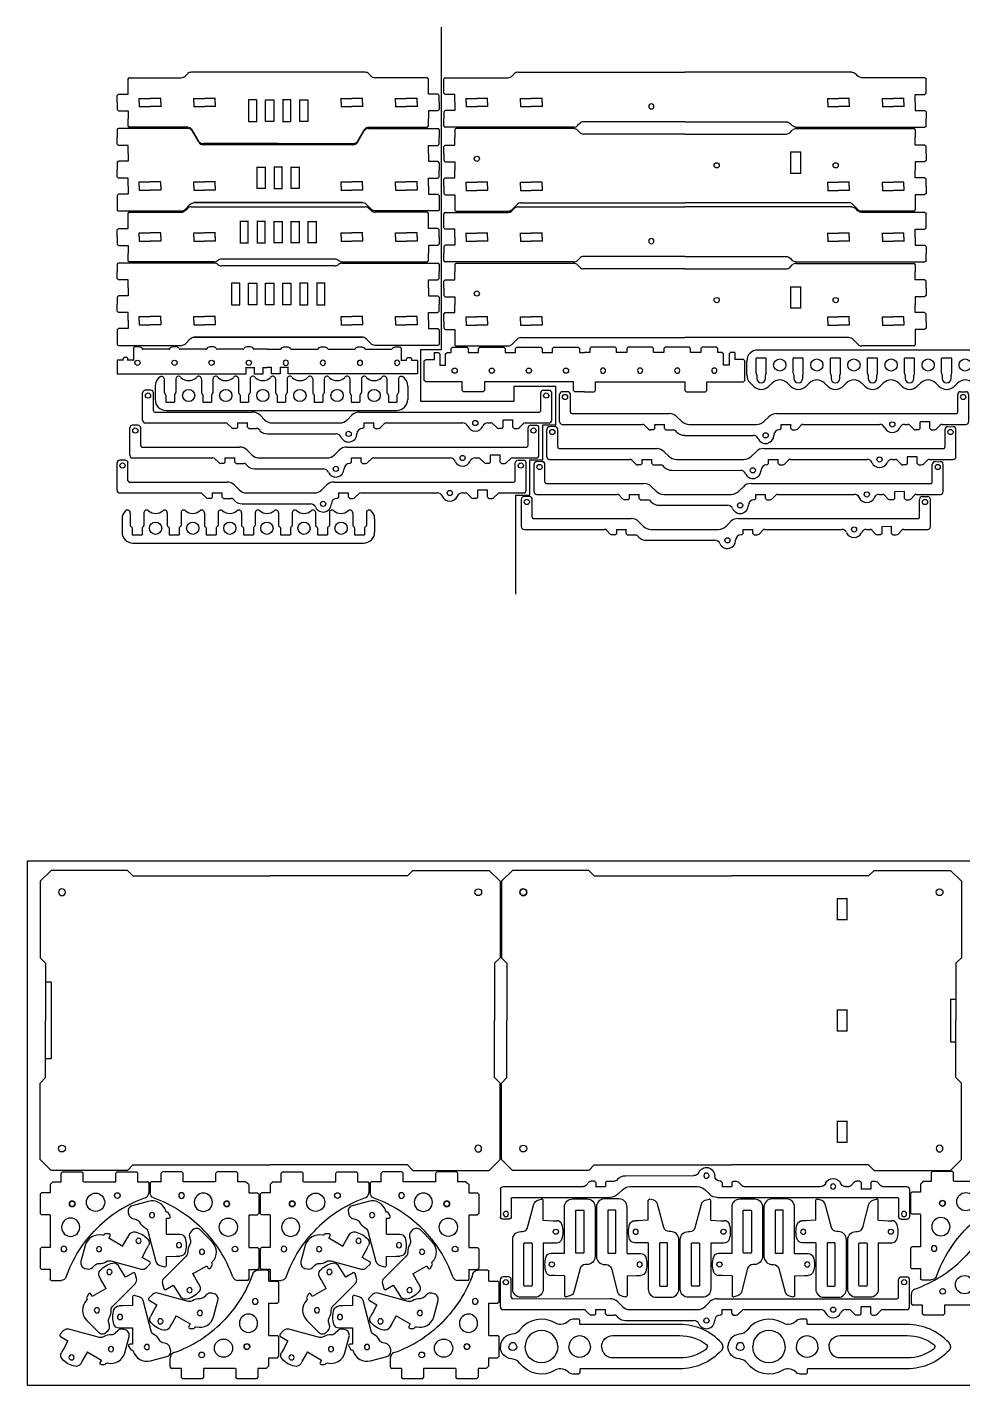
# Model space of a CAD drawing. Header units: inches. Extents: x -309 to 118, y -31 to 166.
# Drawn here: x -123.31 to -101.87, y 53.44 to 84.57 of the extents above; entities that cross this region are included whole.
import ezdxf

# ---------------------------------------------------------------- set-up
doc = ezdxf.new("R2010")
doc.units = ezdxf.units.IN
doc.header["$MEASUREMENT"] = 0
doc.layers.add('CUT', color=1, linetype='Continuous')

# ---------------------------------------------------------------- blocks, each defined once
blk = doc.blocks.new('CSB_LidPlate')
for p, q in [((-1.437, 10.29), (-1.312, 10.165)), ((-1.312, 10.165), (0, 10.165)), ((-3.437, 8.29), (-3.312, 8.165)), ((-3.312, 8.165), (-3.312, 5.02))]:
    blk.add_line(p, q)
at = {"ltscale": 0.03125}
blk.add_lwpolyline([(-3.437, 8.29), (-3.437, 10.04), (-3.187, 10.29), (-1.437, 10.29)], dxfattribs=at)
blk.add_circle((-2.937, 9.79), 0.0781)
blk = doc.blocks.new('Key')
at = {"layer": 'CUT'}
for points in [[(4.159, 0, 0.19175), (4.127, 0.086, 0.209924), (3.167, 0.508), (0.894, 0.508, -0.414214), (0.878, 0.524), (0.878, 0.597, 0.414214), (0.847, 0.628), (0.717, 0.628, 0.208712), (0.623, 0.587, -0.208712), (0.442, 0.508, -0.133256), (0.317, 0.542, 0.379381), (-0.5, 0.38, -0.214403), (-0.678, 0.283, 0.392211), (-0.941, 0)], [(1.378, 0, -0.414214), (1.63, 0.252), (3.167, 0.252, -0.158177), (3.782, 0.052, -0.248072), (3.807, 0, -0.248072)]]:
    blk.add_lwpolyline(points, format="xyb", dxfattribs=at)
for centre, radius in [((0, 0), 0.372), ((-0.656, 0), 0.0907), ((0.875, 0), 0.247)]:
    blk.add_arc(centre, radius, 0, 180, dxfattribs=at)
blk = doc.blocks.new('Key_Full')
blk.add_blockref('Key', (0, 0))
at = {"xscale": -1, "rotation": 180}
blk.add_blockref('Key', (0, 0), dxfattribs=at)
blk = doc.blocks.new('BraceHole_Quarter')
at = {"layer": 'CUT', "ltscale": 0.003906}
for p, q in [((-0.25, 0.0935), (0, 0.0935)), ((-0.246, 0), (-0.246, 0.0975))]:
    blk.add_line(p, q, dxfattribs=at)
blk = doc.blocks.new('BraceHole')
at = {"color": 0}
blk.add_blockref('BraceHole_Quarter', (0, 0), dxfattribs=at)
at = {"color": 0, "xscale": -1, "rotation": 180}
blk.add_blockref('BraceHole_Quarter', (0, 0), dxfattribs=at)
at = {"color": 0, "xscale": -1}
blk.add_blockref('BraceHole_Quarter', (0, 0), dxfattribs=at)
at = {"color": 0, "rotation": 180}
blk.add_blockref('BraceHole_Quarter', (0, 0), dxfattribs=at)
blk = doc.blocks.new('BraceHoles')
at = {"color": 0}
for p in [(0.5, 0), (1.75, 0)]:
    blk.add_blockref('BraceHole', p, dxfattribs=at)
blk = doc.blocks.new('Dovetail_Out_Half')
for p, q in [((0.24, 0.1925), (0.24, 0.375)), ((-0.01, 0.16125), (0.02125, 0.1925)), ((-0.01, 0), (-0.01, 0.16125)), ((0.02125, 0.1925), (0.24, 0.1925))]:
    blk.add_line(p, q)
blk = doc.blocks.new('HingeHole')
at = {"layer": 'CUT', "ltscale": 0.003906}
for p, q in [((-0.0975, 0.495), (0.0975, 0.495)), ((-0.0925, 0), (-0.0925, 0.5)), ((0.0925, 0.5), (0.0925, 0)), ((0.0975, 0.005), (-0.0975, 0.005))]:
    blk.add_line(p, q, dxfattribs=at)
blk = doc.blocks.new('ChopstickBox_Lid_Elev_Rear')
at = {"layer": 'CUT'}
for p, q in [((-153.701, 59.411), (-153.701, 59.572)), ((-153.67, 59.603), (-152.48, 59.603)), ((-152.391, 59.64), (-152.34, 59.692)), ((-152.251, 59.728), (-148.267, 59.728)), ((-148.127, 59.64), (-148.179, 59.692)), ((-146.849, 59.603), (-148.039, 59.603)), ((-146.818, 59.411), (-146.818, 59.572)), ((-153.701, 58.5), (-153.701, 58.661)), ((-148.958, 58.531), (-151.56, 58.531)), ((-146.818, 58.5), (-146.818, 58.661)), ((-151.726, 58.468), (-153.67, 58.468)), ((-148.793, 58.468), (-146.849, 58.468))]:
    blk.add_line(p, q, dxfattribs=at)
for centre, radius, start, end in [((-153.67, 59.572), 0.0312, 90, 180), ((-152.48, 59.728), 0.125, 270, 315), ((-152.251, 59.603), 0.125, 90, 135), ((-148.267, 59.603), 0.125, 45, 90), ((-148.039, 59.728), 0.125, 225, 270), ((-146.849, 59.572), 0.0312, 0, 90), ((-151.56, 58.406), 0.125, 90, 131.4096), ((-148.958, 58.406), 0.125, 48.5904, 90), ((-153.67, 58.5), 0.0312, 180, 270), ((-151.726, 58.593), 0.125, 270, 311.4096), ((-148.793, 58.593), 0.125, 228.5904, 270), ((-146.849, 58.5), 0.0312, 270, 0)]:
    blk.add_arc(centre, radius, start, end, dxfattribs=at)
at = {"xscale": -1}
for p in [(-151.039, 58.896), (-150.649, 58.896)]:
    blk.add_blockref('HingeHole', p, dxfattribs=at)
for p in [(-150.259, 58.896), (-149.869, 58.896), (-149.479, 58.896)]:
    blk.add_blockref('HingeHole', p)
at = {"xscale": -1, "rotation": 180}
blk.add_blockref('BraceHoles', (-153.696, 59.036), dxfattribs=at)
at = {"rotation": 180}
blk.add_blockref('BraceHoles', (-146.823, 59.036), dxfattribs=at)
at = {"layer": 'CUT'}
blk.add_blockref('Dovetail_Out_Half', (-153.941, 59.036), dxfattribs=at)
at = {"layer": 'CUT', "xscale": -1}
blk.add_blockref('Dovetail_Out_Half', (-146.578, 59.036), dxfattribs=at)
at = {"layer": 'CUT', "xscale": -1, "rotation": 180}
blk.add_blockref('Dovetail_Out_Half', (-153.941, 59.036), dxfattribs=at)
at = {"layer": 'CUT', "rotation": 180}
blk.add_blockref('Dovetail_Out_Half', (-146.578, 59.036), dxfattribs=at)
blk = doc.blocks.new('Dovetail_Half')
for p, q in [((-0.25, 0.21375), (-0.25, 0.375)), ((-0.25, 0.21375), (-0.21875, 0.1825)), ((0, 0.1825), (-0.21875, 0.1825)), ((0, 0), (0, 0.1825))]:
    blk.add_line(p, q)
blk = doc.blocks.new('ChopstickBox_Body_Rear')
at = {"layer": 'CUT', "ltscale": 0.015625}
for p, q in [((-153.951, 58.342), (-153.951, 58.176)), ((-151.726, 58.368), (-153.92, 58.368)), ((-148.958, 58.306), (-151.56, 58.306)), ((-148.793, 58.368), (-146.599, 58.368)), ((-146.568, 58.342), (-146.568, 58.176))]:
    blk.add_line(p, q, dxfattribs=at)
for points in [[(-153.951, 56.676), (-153.951, 56.515, 0.414214), (-153.92, 56.483), (-152.476, 56.483, 0.198912), (-152.387, 56.52), (-152.273, 56.634, -0.198912), (-152.185, 56.671), (-148.334, 56.671)], [(-146.568, 56.676), (-146.568, 56.515, -0.414214), (-146.599, 56.483), (-148.043, 56.483, -0.198912), (-148.131, 56.52), (-148.246, 56.634, 0.198912), (-148.334, 56.671), (-152.185, 56.671)]]:
    blk.add_lwpolyline(points, format="xyb", dxfattribs=at)
for centre, radius, start, end in [((-153.92, 58.337), 0.0312, 90, 180), ((-151.726, 58.243), 0.125, 48.5904, 90), ((-151.56, 58.431), 0.125, 228.5904, 270), ((-148.958, 58.431), 0.125, 270, 311.4096), ((-148.793, 58.243), 0.125, 90, 131.4096), ((-146.599, 58.337), 0.0312, 0, 90)]:
    blk.add_arc(centre, radius, start, end, dxfattribs=at)
at = {"xscale": -1, "rotation": 180}
for p in [(-151.234, 57.911), (-149.674, 57.911), (-149.284, 57.911)]:
    blk.add_blockref('HingeHole', p, dxfattribs=at)
at = {"rotation": 180}
for p in [(-150.844, 57.911), (-150.454, 57.911), (-150.064, 57.911)]:
    blk.add_blockref('HingeHole', p, dxfattribs=at)
blk.add_blockref('BraceHoles', (-153.696, 57.051))
at = {"xscale": -1}
blk.add_blockref('BraceHoles', (-146.823, 57.051), dxfattribs=at)
at = {"layer": 'CUT'}
for p in [(-153.701, 57.801), (-153.701, 57.051)]:
    blk.add_blockref('Dovetail_Half', p, dxfattribs=at)
at = {"layer": 'CUT', "xscale": -1}
for p in [(-146.818, 57.801), (-146.818, 57.051)]:
    blk.add_blockref('Dovetail_Half', p, dxfattribs=at)
at = {"layer": 'CUT', "xscale": -1, "rotation": 180}
for p in [(-153.701, 57.801), (-153.701, 57.051)]:
    blk.add_blockref('Dovetail_Half', p, dxfattribs=at)
at = {"layer": 'CUT', "rotation": 180}
for p in [(-146.818, 57.801), (-146.818, 57.051)]:
    blk.add_blockref('Dovetail_Half', p, dxfattribs=at)
blk = doc.blocks.new('ChopstickBox_FrontBottom')
at = {"layer": 'CUT', "ltscale": 0.015625}
for p, q in [((-172.327, 52.493), (-172.327, 52.332)), ((-170.707, 52.524), (-172.296, 52.524)), ((-170.457, 52.217), (-170.599, 52.462)), ((-166.813, 52.217), (-166.672, 52.462)), ((-166.564, 52.524), (-164.975, 52.524)), ((-164.944, 52.493), (-164.944, 52.332)), ((-166.922, 52.154), (-170.349, 52.154))]:
    blk.add_line(p, q, dxfattribs=at)
for points in [[(-172.327, 50.832), (-172.327, 50.67, 0.414214), (-172.296, 50.639), (-170.852, 50.639, 0.198912), (-170.763, 50.676), (-170.649, 50.79, -0.198912), (-170.561, 50.827), (-166.71, 50.827)], [(-164.944, 50.832), (-164.944, 50.67, -0.414214), (-164.975, 50.639), (-166.419, 50.639, -0.198912), (-166.507, 50.676), (-166.622, 50.79, 0.198912), (-166.71, 50.827), (-170.561, 50.827)]]:
    blk.add_lwpolyline(points, format="xyb", dxfattribs=at)
for centre, radius, start, end in [((-172.296, 52.493), 0.0312, 90, 180), ((-170.707, 52.399), 0.125, 30, 90), ((-166.564, 52.399), 0.125, 90, 150), ((-164.975, 52.493), 0.0312, 0, 90), ((-170.349, 52.279), 0.125, 210, 270), ((-166.922, 52.279), 0.125, 270, 330)]:
    blk.add_arc(centre, radius, start, end, dxfattribs=at)
for name, p in [('HingeHole', (-169.025, 51.149)), ('HingeHole', (-168.245, 51.149)), ('BraceHoles', (-172.072, 51.207))]:
    blk.add_blockref(name, p)
at = {"xscale": -1}
for name, p in [('HingeHole', (-168.635, 51.149)), ('BraceHoles', (-165.199, 51.207))]:
    blk.add_blockref(name, p, dxfattribs=at)
at = {"layer": 'CUT'}
for p in [(-172.077, 51.957), (-172.077, 51.207)]:
    blk.add_blockref('Dovetail_Half', p, dxfattribs=at)
at = {"layer": 'CUT', "xscale": -1}
for p in [(-165.194, 51.957), (-165.194, 51.207)]:
    blk.add_blockref('Dovetail_Half', p, dxfattribs=at)
at = {"layer": 'CUT', "xscale": -1, "rotation": 180}
for p in [(-172.077, 51.957), (-172.077, 51.207)]:
    blk.add_blockref('Dovetail_Half', p, dxfattribs=at)
at = {"layer": 'CUT', "rotation": 180}
for p in [(-165.194, 51.957), (-165.194, 51.207)]:
    blk.add_blockref('Dovetail_Half', p, dxfattribs=at)
blk = doc.blocks.new('ChopstickBox_FrontTop')
at = {"layer": 'CUT'}
for p, q in [((-172.077, 53.462), (-172.077, 53.623)), ((-172.046, 53.654), (-170.856, 53.654)), ((-170.767, 53.691), (-170.716, 53.742)), ((-166.643, 53.779), (-170.627, 53.779)), ((-166.503, 53.691), (-166.555, 53.742)), ((-165.225, 53.654), (-166.415, 53.654)), ((-165.194, 53.462), (-165.194, 53.623)), ((-172.077, 52.55), (-172.077, 52.712)), ((-165.194, 52.55), (-165.194, 52.712)), ((-170.716, 52.519), (-172.046, 52.519)), ((-170.463, 52.207), (-170.607, 52.457)), ((-166.808, 52.207), (-166.663, 52.457)), ((-166.555, 52.519), (-165.225, 52.519)), ((-168.635, 52.144), (-170.355, 52.144)), ((-168.635, 52.144), (-166.916, 52.144))]:
    blk.add_line(p, q, dxfattribs=at)
for centre, radius, start, end in [((-172.046, 53.623), 0.0312, 90, 180), ((-170.856, 53.779), 0.125, 270, 315), ((-170.627, 53.654), 0.125, 90, 135), ((-166.643, 53.654), 0.125, 45, 90), ((-166.415, 53.779), 0.125, 225, 270), ((-165.225, 53.623), 0.0312, 0, 90), ((-172.046, 52.55), 0.0312, 180, 270), ((-170.716, 52.394), 0.125, 30, 90), ((-166.555, 52.394), 0.125, 90, 150), ((-165.225, 52.55), 0.0312, 270, 0), ((-170.355, 52.269), 0.125, 210, 270), ((-166.916, 52.269), 0.125, 270, 330)]:
    blk.add_arc(centre, radius, start, end, dxfattribs=at)
at = {"xscale": -1, "rotation": 180}
for name, p in [('BraceHoles', (-172.072, 53.087)), ('HingeHole', (-169.22, 53.149)), ('HingeHole', (-168.44, 53.149))]:
    blk.add_blockref(name, p, dxfattribs=at)
at = {"rotation": 180}
for name, p in [('HingeHole', (-168.83, 53.149)), ('HingeHole', (-168.05, 53.149)), ('BraceHoles', (-165.199, 53.087))]:
    blk.add_blockref(name, p, dxfattribs=at)
at = {"layer": 'CUT'}
blk.add_blockref('Dovetail_Out_Half', (-172.317, 53.087), dxfattribs=at)
at = {"layer": 'CUT', "xscale": -1}
blk.add_blockref('Dovetail_Out_Half', (-164.954, 53.087), dxfattribs=at)
at = {"layer": 'CUT', "xscale": -1, "rotation": 180}
blk.add_blockref('Dovetail_Out_Half', (-172.317, 53.087), dxfattribs=at)
at = {"layer": 'CUT', "rotation": 180}
blk.add_blockref('Dovetail_Out_Half', (-164.954, 53.087), dxfattribs=at)
blk = doc.blocks.new('Lid_Side_Half')
at = {"layer": 'CUT'}
for p, q in [((-2.787, 2.55), (-2.787, 5.494)), ((-2.756, 5.525), (-2.595, 5.525)), ((-1.845, 5.525), (-1.684, 5.525)), ((-1.652, 5.494), (-1.652, 4.054)), ((-1.616, 3.965), (-1.564, 3.914)), ((-1.527, 3.825), (-1.527, 0)), ((-2.699, 2.41), (-2.751, 2.461)), ((-2.662, 0), (-2.662, 2.321))]:
    blk.add_line(p, q, dxfattribs=at)
for centre, radius, start, end in [((-2.756, 5.494), 0.0312, 90, 180), ((-1.684, 5.494), 0.0312, 0, 90), ((-1.527, 4.054), 0.125, 180, 225), ((-1.652, 3.825), 0.125, 0, 45), ((-2.662, 2.55), 0.125, 180, 225), ((-2.787, 2.321), 0.125, 0, 45)]:
    blk.add_arc(centre, radius, start, end, dxfattribs=at)
at = {"xscale": -1, "rotation": 90}
blk.add_blockref('BraceHoles', (-2.22, 5.27), dxfattribs=at)
at = {"layer": 'CUT', "xscale": -1, "rotation": 90}
blk.add_blockref('Dovetail_Half', (-2.22, 5.275), dxfattribs=at)
at = {"layer": 'CUT', "rotation": 270}
blk.add_blockref('Dovetail_Half', (-2.22, 5.275), dxfattribs=at)
blk = doc.blocks.new('Lid_Side')
at = {"layer": 'CUT'}
blk.add_circle((-2.31, -0.77), 0.0595, dxfattribs=at)
at = {"rotation": 359.9999999999981}
blk.add_blockref('Lid_Side_Half', (0, 0), dxfattribs=at)
at = {"xscale": -1.000000000000002, "rotation": 179.999999999998}
blk.add_blockref('Lid_Side_Half', (0, 0), dxfattribs=at)
blk = doc.blocks.new('ChopstickBox_Side')
at = {"layer": 'CUT', "ltscale": 0.015625}
for p, q in [((-158.145, 72.159), (-158.145, 70.965)), ((-157.952, 72.19), (-158.113, 72.19)), ((-156.286, 72.19), (-156.452, 72.19)), ((-156.255, 69.465), (-156.255, 72.159)), ((-158.108, 70.876), (-157.994, 70.762)), ((-157.957, 70.674), (-157.957, 66.915)), ((-156.38, 66.915), (-156.38, 69.236)), ((-156.343, 69.324), (-156.291, 69.376)), ((-157.957, 63.156), (-157.957, 66.915)), ((-156.38, 66.915), (-156.38, 64.594)), ((-156.343, 64.505), (-156.291, 64.454)), ((-156.255, 64.365), (-156.255, 61.671)), ((-158.108, 62.954), (-157.994, 63.068)), ((-158.145, 61.671), (-158.145, 62.865)), ((-157.952, 61.64), (-158.113, 61.64)), ((-156.286, 61.64), (-156.452, 61.64))]:
    blk.add_line(p, q, dxfattribs=at)
at = {"layer": 'CUT'}
for p, q in [((-157.285, 64.487), (-156.785, 64.487)), ((-157.28, 64.262), (-157.28, 64.492)), ((-156.79, 64.492), (-156.79, 64.262)), ((-156.785, 64.267), (-157.285, 64.267))]:
    blk.add_line(p, q, dxfattribs=at)
for centre in [(-156.947, 71.685), (-157.097, 66.187), (-157.097, 63.46)]:
    blk.add_circle(centre, 0.0595, dxfattribs=at)
at = {"layer": 'CUT', "ltscale": 0.015625}
for centre, radius, start, end in [((-158.113, 72.159), 0.0312, 90, 180), ((-156.286, 72.159), 0.0312, 0, 90), ((-158.02, 70.965), 0.125, 180, 225), ((-158.082, 70.674), 0.125, 0, 45), ((-156.38, 69.465), 0.125, 315, 360), ((-156.255, 69.236), 0.125, 135, 180), ((-156.255, 64.594), 0.125, 180, 225), ((-156.38, 64.365), 0.125, 0, 45), ((-158.02, 62.865), 0.125, 135, 180), ((-158.082, 63.156), 0.125, 315, 360), ((-158.113, 61.671), 0.0312, 180, 270), ((-156.286, 61.671), 0.0312, 270, 0)]:
    blk.add_arc(centre, radius, start, end, dxfattribs=at)
at = {"rotation": 270}
blk.add_blockref('BraceHoles', (-157.577, 72.185), dxfattribs=at)
at = {"xscale": -1, "rotation": 270}
blk.add_blockref('BraceHoles', (-157.577, 61.645), dxfattribs=at)
at = {"layer": 'CUT'}
for p, xscale, rotation in [((-157.577, 72.43), -1.000000000000001, 90), ((-156.827, 72.43), -1.000000000000001, 90), ((-157.577, 61.4), -1, 270), ((-156.827, 61.4), -1, 270)]:
    blk.add_blockref('Dovetail_Out_Half', p, dxfattribs=dict(at, xscale=xscale, rotation=rotation))
for p, rotation in [((-157.577, 72.43), 270), ((-156.827, 72.43), 270), ((-157.577, 61.4), 90), ((-156.827, 61.4), 90)]:
    blk.add_blockref('Dovetail_Out_Half', p, dxfattribs=dict(at, rotation=rotation))
blk = doc.blocks.new('Bracket_V2')
at = {"layer": 'CUT'}
for p, q in [((-0.2, 0.65), (-0.168, 0.682)), ((-0.2, 0.451), (-0.2, 0.65)), ((-0.168, 0.682), (0.275, 0.682)), ((0.275, 0.682), (0.306, 0.65)), ((0.306, 0.451), (0.306, 0.65)), ((1.05, 0.65), (1.082, 0.682)), ((1.05, 0.451), (1.05, 0.65)), ((1.082, 0.682), (1.525, 0.682)), ((1.525, 0.682), (1.556, 0.65)), ((1.556, 0.451), (1.556, 0.65)), ((-0.387, 0.451), (-0.419, 0.419)), ((-0.387, 0.451), (-0.2, 0.451)), ((0.311, 0.451), (1.05, 0.451)), ((1.551, 0.451), (1.777, 0.451)), ((1.808, 0.419), (1.808, 0.202))]:
    blk.add_line(p, q, dxfattribs=at)
for centre, radius in [((0.053, -0.053), 0.0645), ((0.589, -0.017), 0.209), ((1.089, 0.137), 0.0645)]:
    blk.add_circle(centre, radius, dxfattribs=at)
for centre, radius, start, end in [((1.777, 0.419), 0.0312, 0, 90), ((2.735, -2.735), 2.995, 109.7047, 135), ((1.683, 0.202), 0.125, 289.7047, 360)]:
    blk.add_arc(centre, radius, start, end, dxfattribs=at)
blk = doc.blocks.new('Bracket_V2_both')
at = {"xscale": -1}
blk.add_blockref('Bracket_V2', (-0.447, -0.447), dxfattribs=at)
at = {"rotation": 270}
blk.add_blockref('Bracket_V2', (-0.447, -0.447), dxfattribs=at)
blk = doc.blocks.new('PartitionSmall')
at = {"layer": 'CUT'}
for p, q in [((-3.067, 0.024), (-3.067, -0.25)), ((-3.04, 0.057), (-3.062, 0.035)), ((-2.975, 0.061), (-3.029, 0.061)), ((-2.245, 0.005), (-2.855, 0.005)), ((-1.395, 0.005), (-2.005, 0.005)), ((-0.545, 0.005), (-1.155, 0.005)), ((0, 0.005), (-0.305, 0.005)), ((-3.307, -0.245), (-3.442, -0.245)), ((-3.442, -0.245), (-3.442, -0.561)), ((-3.307, -0.22), (-3.307, -0.25)), ((-3.28, -0.187), (-3.302, -0.209)), ((-3.219, -0.183), (-3.279, -0.183)), ((-3.196, -0.209), (-3.218, -0.187)), ((-3.192, -0.25), (-3.192, -0.22)), ((-3.062, -0.245), (-3.192, -0.245)), ((-3.442, -0.561), (-0.482, -0.561)), ((-0.487, -0.411), (-0.292, -0.411)), ((-0.482, -0.561), (-0.482, -0.406)), ((-0.297, -0.406), (-0.297, -0.561)), ((-0.297, -0.561), (-0.093, -0.561)), ((-0.097, -0.411), (0, -0.411)), ((-0.093, -0.561), (-0.093, -0.406))]:
    blk.add_line(p, q, dxfattribs=at)
for centre in [(-2.975, -0.306), (-2.125, -0.306), (-1.275, -0.306), (-0.425, -0.306)]:
    blk.add_circle(centre, 0.0595, dxfattribs=at)
for centre, radius, start, end in [((-3.051, 0.024), 0.0156, 135, 180), ((-3.029, 0.046), 0.0156, 90, 135), ((-2.975, -0.155), 0.216, 66.4724, 90), ((-2.901, 0.015), 0.0312, 7.085, 66.4724), ((-2.855, 0.021), 0.0156, 187.085, 270), ((-2.245, 0.021), 0.0156, 270, 352.915), ((-2.199, 0.015), 0.0312, 113.5276, 172.915), ((-2.125, -0.155), 0.216, 66.4724, 113.5276), ((-2.051, 0.015), 0.0312, 7.085, 66.4724), ((-2.005, 0.021), 0.0156, 187.085, 270), ((-1.395, 0.021), 0.0156, 270, 352.915), ((-1.349, 0.015), 0.0312, 113.5276, 172.915), ((-1.275, -0.155), 0.216, 66.4724, 113.5276), ((-1.201, 0.015), 0.0312, 7.085, 66.4724), ((-1.155, 0.021), 0.0156, 187.085, 270), ((-0.545, 0.021), 0.0156, 270, 352.915), ((-0.499, 0.015), 0.0312, 113.5276, 172.915), ((-0.425, -0.155), 0.216, 66.4724, 113.5276), ((-0.351, 0.015), 0.0312, 7.085, 66.4724), ((-0.305, 0.021), 0.0156, 187.085, 270), ((-3.291, -0.22), 0.0156, 135, 180), ((-3.269, -0.198), 0.0156, 90, 135), ((-3.229, -0.198), 0.0156, 45, 90), ((-3.207, -0.22), 0.0156, 0, 45)]:
    blk.add_arc(centre, radius, start, end, dxfattribs=at)
blk = doc.blocks.new('Partition_Half')
at = {"layer": 'CUT'}
for p, q in [((-3.442, 0.005), (-3.442, -0.152)), ((-3.442, 0.005), (-3.338, 0.005)), ((-3.348, 0.005), (-3.317, -0.026)), ((-3.182, -0.026), (-3.15, 0.005)), ((-3.15, 0.005), (-3.057, 0.005)), ((-3.057, 0.099), (-3.025, 0.13)), ((-3.057, 0.005), (-3.057, 0.099)), ((-3.035, 0.13), (-2.694, 0.13)), ((-2.699, 0.13), (-2.667, 0.099)), ((-2.667, 0.099), (-2.667, 0.005)), ((-2.667, 0.005), (-2.432, 0.005)), ((-2.432, 0.099), (-2.401, 0.13)), ((-2.432, 0.005), (-2.432, 0.099)), ((-2.406, 0.13), (-1.844, 0.13)), ((-1.849, 0.13), (-1.818, 0.099)), ((-1.818, 0.099), (-1.818, 0.005)), ((-1.818, 0.005), (-1.583, 0.005)), ((-1.583, 0.099), (-1.551, 0.13)), ((-1.583, 0.005), (-1.583, 0.099)), ((-1.556, 0.13), (-0.994, 0.13)), ((-0.999, 0.13), (-0.968, 0.099)), ((-0.968, 0.099), (-0.968, 0.005)), ((-0.968, 0.005), (-0.733, 0.005)), ((-0.733, 0.099), (-0.701, 0.13)), ((-0.733, 0.005), (-0.733, 0.099)), ((-0.706, 0.13), (-0.144, 0.13)), ((-0.149, 0.13), (-0.118, 0.099)), ((-0.118, 0.099), (-0.118, 0.005)), ((-0.118, 0.005), (0, 0.005)), ((-3.672, -0.183), (-3.64, -0.152)), ((-3.672, -0.631), (-3.672, -0.183)), ((-3.64, -0.152), (-3.437, -0.152)), ((-3.317, -0.026), (-3.317, -0.281)), ((-3.317, -0.281), (-3.182, -0.281)), ((-3.182, -0.281), (-3.182, -0.026)), ((-3.64, -0.662), (-3.672, -0.631)), ((-3.442, -0.662), (-3.64, -0.662)), ((-2.805, -0.662), (-3.442, -0.662)), ((-2.805, -0.861), (-2.805, -0.662)), ((-2.774, -0.892), (-2.805, -0.861)), ((-2.326, -0.892), (-2.774, -0.892)), ((-2.295, -0.861), (-2.326, -0.892)), ((-0.255, -0.662), (-2.295, -0.662)), ((-2.295, -0.662), (-2.295, -0.861)), ((-0.255, -0.861), (-0.255, -0.662)), ((-0.224, -0.892), (-0.255, -0.861)), ((0, -0.892), (-0.224, -0.892))]:
    blk.add_line(p, q, dxfattribs=at)
for centre in [(-2.975, -0.407), (-2.125, -0.407), (-1.275, -0.407), (-0.425, -0.407)]:
    blk.add_circle(centre, 0.0595, dxfattribs=at)
blk = doc.blocks.new('CS_Holder_Transverse3')
at = {"layer": 'CUT'}
for p, q in [((-2.72, 0.827), (-2.814, 0.733)), ((-2.643, 0.65), (-2.643, 0.572)), ((-2.443, 0.572), (-2.443, 0.65)), ((-2.366, 0.827), (-2.295, 0.755)), ((-1.87, 0.827), (-1.941, 0.755)), ((-1.793, 0.65), (-1.793, 0.572)), ((-1.593, 0.572), (-1.593, 0.65)), ((-1.516, 0.827), (-1.445, 0.755)), ((-1.02, 0.827), (-1.091, 0.755)), ((-0.943, 0.65), (-0.943, 0.572)), ((-0.743, 0.572), (-0.743, 0.65)), ((-0.666, 0.827), (-0.595, 0.755)), ((-0.17, 0.827), (-0.241, 0.755)), ((-0.093, 0.65), (-0.093, 0.572)), ((0.107, 0.572), (0.107, 0.65)), ((0.184, 0.827), (0.255, 0.755)), ((0.68, 0.827), (0.609, 0.755)), ((0.757, 0.65), (0.757, 0.572)), ((0.957, 0.572), (0.957, 0.65)), ((1.034, 0.827), (1.105, 0.755)), ((1.53, 0.827), (1.459, 0.755)), ((1.607, 0.65), (1.607, 0.572)), ((1.807, 0.572), (1.807, 0.65)), ((1.884, 0.827), (1.955, 0.755)), ((2.38, 0.827), (2.309, 0.755)), ((2.457, 0.65), (2.457, 0.572)), ((2.657, 0.572), (2.657, 0.65)), ((2.734, 0.827), (2.814, 0.747)), ((-2.887, 0.556), (-2.887, 0.25)), ((-2.658, 0.531), (-2.658, 0.187)), ((-2.428, 0.531), (-2.428, 0.187)), ((-1.808, 0.531), (-1.808, 0.187)), ((-1.578, 0.531), (-1.578, 0.187)), ((-0.958, 0.531), (-0.958, 0.187)), ((-0.728, 0.531), (-0.728, 0.187)), ((-0.108, 0.531), (-0.108, 0.187)), ((0.122, 0.531), (0.122, 0.187)), ((0.742, 0.531), (0.742, 0.187)), ((0.972, 0.531), (0.972, 0.187)), ((1.592, 0.531), (1.592, 0.187)), ((1.822, 0.531), (1.822, 0.187)), ((2.442, 0.531), (2.442, 0.187)), ((2.672, 0.531), (2.672, 0.187)), ((2.887, 0.57), (2.887, 0.25)), ((-2.658, 0.187), (-2.428, 0.187)), ((-2.637, 0), (2.637, 0)), ((-1.808, 0.187), (-1.578, 0.187)), ((-0.958, 0.187), (-0.728, 0.187)), ((-0.108, 0.187), (0.122, 0.187)), ((0.742, 0.187), (0.972, 0.187)), ((1.592, 0.187), (1.822, 0.187)), ((2.442, 0.187), (2.672, 0.187))]:
    blk.add_line(p, q, dxfattribs=at)
for centre in [(-2.118, 0.341), (-1.268, 0.341), (-0.418, 0.341), (0.432, 0.341), (1.282, 0.341), (2.132, 0.341)]:
    blk.add_circle(centre, 0.14, dxfattribs=at)
for centre, radius, start, end in [((-2.637, 0.556), 0.25, 135, 180), ((-2.543, 0.65), 0.25, 45, 135), ((-2.543, 0.65), 0.1, 0, 180), ((-2.118, 0.932), 0.25, 225, 315), ((-1.693, 0.65), 0.25, 45, 135), ((-1.693, 0.65), 0.1, 0, 180), ((-1.268, 0.932), 0.25, 225, 315), ((-0.843, 0.65), 0.25, 45, 135), ((-0.843, 0.65), 0.1, 0, 180), ((-0.418, 0.932), 0.25, 225, 315), ((0.007, 0.65), 0.25, 45, 135), ((0.007, 0.65), 0.1, 0, 180), ((0.432, 0.932), 0.25, 225, 315), ((0.857, 0.65), 0.25, 45, 135), ((0.857, 0.65), 0.1, 0, 180), ((1.282, 0.932), 0.25, 225, 315), ((1.707, 0.65), 0.25, 45, 135), ((1.707, 0.65), 0.1, 0, 180), ((2.132, 0.932), 0.25, 225, 315), ((2.557, 0.65), 0.25, 45, 135), ((2.557, 0.65), 0.1, 0, 180), ((2.637, 0.57), 0.25, 0, 45), ((-2.627, 0.531), 0.0312, 139.4642, 180), ((-2.674, 0.572), 0.0312, 319.4642, 0), ((-2.412, 0.572), 0.0312, 180, 220.5358), ((-2.459, 0.531), 0.0312, 0, 40.5358), ((-1.777, 0.531), 0.0312, 139.4642, 180), ((-1.824, 0.572), 0.0312, 319.4642, 0), ((-1.562, 0.572), 0.0312, 180, 220.5358), ((-1.609, 0.531), 0.0312, 0, 40.5358), ((-0.927, 0.531), 0.0312, 139.4642, 180), ((-0.974, 0.572), 0.0312, 319.4642, 0), ((-0.712, 0.572), 0.0312, 180, 220.5358), ((-0.759, 0.531), 0.0312, 0, 40.5358), ((-0.077, 0.531), 0.0312, 139.4642, 180), ((-0.124, 0.572), 0.0312, 319.4642, 0), ((0.138, 0.572), 0.0312, 180, 220.5358), ((0.091, 0.531), 0.0312, 0, 40.5358), ((0.773, 0.531), 0.0312, 139.4642, 180), ((0.726, 0.572), 0.0312, 319.4642, 0), ((0.988, 0.572), 0.0312, 180, 220.5358), ((0.941, 0.531), 0.0312, 0, 40.5358), ((1.623, 0.531), 0.0312, 139.4642, 180), ((1.576, 0.572), 0.0312, 319.4642, 0), ((1.838, 0.572), 0.0312, 180, 220.5358), ((1.791, 0.531), 0.0312, 0, 40.5358), ((2.473, 0.531), 0.0312, 139.4642, 180), ((2.426, 0.572), 0.0312, 319.4642, 0), ((2.688, 0.572), 0.0312, 180, 220.5358), ((2.641, 0.531), 0.0312, 0, 40.5358), ((-2.637, 0.25), 0.25, 180, 270), ((2.637, 0.25), 0.25, 270, 0)]:
    blk.add_arc(centre, radius, start, end, dxfattribs=at)
blk = doc.blocks.new('CS_Holder_Transverse2')
at = {"layer": 'CUT'}
for p, q in [((-2.683, 0.714), (-2.683, 0.406)), ((-2.418, 0.72), (-2.418, 0.406)), ((-2.311, 0.764), (-2.302, 0.755)), ((-1.939, 0.764), (-1.948, 0.755)), ((-1.833, 0.72), (-1.833, 0.406)), ((-1.568, 0.72), (-1.568, 0.406)), ((-1.461, 0.764), (-1.452, 0.755)), ((-1.089, 0.764), (-1.098, 0.755)), ((-0.983, 0.72), (-0.983, 0.406)), ((-0.718, 0.72), (-0.718, 0.406)), ((-0.611, 0.764), (-0.602, 0.755)), ((-0.239, 0.764), (-0.248, 0.755)), ((-0.133, 0.72), (-0.133, 0.406)), ((0.132, 0.72), (0.132, 0.406)), ((0.239, 0.764), (0.248, 0.755)), ((0.611, 0.764), (0.602, 0.755)), ((0.718, 0.72), (0.718, 0.406)), ((0.983, 0.72), (0.983, 0.406)), ((1.089, 0.764), (1.098, 0.755)), ((1.461, 0.764), (1.452, 0.755)), ((1.567, 0.72), (1.567, 0.406)), ((1.832, 0.72), (1.832, 0.406)), ((1.939, 0.764), (1.948, 0.755)), ((2.311, 0.764), (2.302, 0.755)), ((2.417, 0.72), (2.417, 0.406)), ((2.682, 0.72), (2.682, 0.406)), ((-2.894, 0.556), (-2.894, 0.25)), ((-2.648, 0.35), (-2.648, 0.187)), ((-2.453, 0.35), (-2.453, 0.187)), ((-1.798, 0.35), (-1.798, 0.187)), ((-1.603, 0.35), (-1.603, 0.187)), ((-0.948, 0.35), (-0.948, 0.187)), ((-0.753, 0.35), (-0.753, 0.187)), ((-0.097, 0.35), (-0.097, 0.187)), ((0.097, 0.35), (0.097, 0.187)), ((0.752, 0.35), (0.752, 0.187)), ((0.947, 0.35), (0.947, 0.187)), ((1.602, 0.35), (1.602, 0.187)), ((1.797, 0.35), (1.797, 0.187)), ((2.452, 0.35), (2.452, 0.187)), ((2.647, 0.35), (2.647, 0.187)), ((2.894, 0.556), (2.894, 0.25)), ((-2.648, 0.187), (-2.453, 0.187)), ((-2.644, 0), (2.644, 0)), ((-1.798, 0.187), (-1.603, 0.187)), ((-0.948, 0.187), (-0.753, 0.187)), ((-0.097, 0.187), (0.097, 0.187)), ((0.752, 0.187), (0.947, 0.187)), ((1.602, 0.187), (1.797, 0.187)), ((2.452, 0.187), (2.647, 0.187))]:
    blk.add_line(p, q, dxfattribs=at)
for centre in [(-2.125, 0.341), (-1.275, 0.341), (-0.425, 0.341), (0.425, 0.341), (1.275, 0.341), (2.125, 0.341)]:
    blk.add_circle(centre, 0.14, dxfattribs=at)
for centre, radius, start, end in [((-2.644, 0.556), 0.25, 122.6836, 180), ((-2.745, 0.714), 0.0625, 0, 122.6836), ((-2.355, 0.72), 0.0625, 45, 180), ((-2.125, 0.932), 0.25, 225, 315), ((-1.895, 0.72), 0.0625, 0, 135), ((-1.505, 0.72), 0.0625, 45, 180), ((-1.275, 0.932), 0.25, 225, 315), ((-1.045, 0.72), 0.0625, 0, 135), ((-0.655, 0.72), 0.0625, 45, 180), ((-0.425, 0.932), 0.25, 225, 315), ((-0.195, 0.72), 0.0625, 0, 135), ((0.195, 0.72), 0.0625, 45, 180), ((0.425, 0.932), 0.25, 225, 315), ((0.655, 0.72), 0.0625, 0, 135), ((1.045, 0.72), 0.0625, 45, 180), ((1.275, 0.932), 0.25, 225, 315), ((1.505, 0.72), 0.0625, 0, 135), ((1.895, 0.72), 0.0625, 45, 180), ((2.125, 0.932), 0.25, 225, 315), ((2.355, 0.72), 0.0625, 0, 135), ((2.745, 0.714), 0.0625, 57.3164, 180), ((2.644, 0.556), 0.25, 0, 57.3164), ((-2.651, 0.406), 0.0312, 180, 243.8961), ((-2.679, 0.35), 0.0312, 0, 63.8961), ((-2.421, 0.35), 0.0312, 116.1039, 180), ((-2.449, 0.406), 0.0312, 296.1039, 0), ((-1.801, 0.406), 0.0312, 180, 243.8961), ((-1.829, 0.35), 0.0312, 0, 63.8961), ((-1.571, 0.35), 0.0312, 116.1039, 180), ((-1.599, 0.406), 0.0312, 296.1039, 0), ((-0.951, 0.406), 0.0312, 180, 243.8961), ((-0.979, 0.35), 0.0312, 0, 63.8961), ((-0.721, 0.35), 0.0312, 116.1039, 180), ((-0.749, 0.406), 0.0312, 296.1039, 0), ((-0.101, 0.406), 0.0312, 180, 243.8961), ((-0.129, 0.35), 0.0312, 0, 63.8961), ((0.129, 0.35), 0.0312, 116.1039, 180), ((0.101, 0.406), 0.0312, 296.1039, 0), ((0.749, 0.406), 0.0312, 180, 243.8961), ((0.721, 0.35), 0.0312, 0, 63.8961), ((0.979, 0.35), 0.0312, 116.1039, 180), ((0.951, 0.406), 0.0312, 296.1039, 0), ((1.599, 0.406), 0.0312, 180, 243.8961), ((1.571, 0.35), 0.0312, 0, 63.8961), ((1.829, 0.35), 0.0312, 116.1039, 180), ((1.801, 0.406), 0.0312, 296.1039, 0), ((2.449, 0.406), 0.0312, 180, 243.8961), ((2.421, 0.35), 0.0312, 0, 63.8961), ((2.679, 0.35), 0.0312, 116.1039, 180), ((2.651, 0.406), 0.0312, 296.1039, 0), ((-2.644, 0.25), 0.25, 180, 270), ((2.644, 0.25), 0.25, 270, 0)]:
    blk.add_arc(centre, radius, start, end, dxfattribs=at)
blk = doc.blocks.new('CS_Holder_Transverse1')
at = {"layer": 'CUT'}
for p, q in [((-2.708, 0.695), (-2.708, 0.406)), ((-2.393, 0.696), (-2.393, 0.406)), ((-1.858, 0.696), (-1.858, 0.406)), ((-1.543, 0.696), (-1.543, 0.406)), ((-1.007, 0.696), (-1.007, 0.406)), ((-0.693, 0.696), (-0.693, 0.406)), ((-0.158, 0.696), (-0.158, 0.406)), ((0.157, 0.696), (0.157, 0.406)), ((0.692, 0.696), (0.692, 0.406)), ((1.007, 0.696), (1.007, 0.406)), ((1.542, 0.696), (1.542, 0.406)), ((1.857, 0.696), (1.857, 0.406)), ((2.392, 0.696), (2.392, 0.406)), ((2.707, 0.695), (2.707, 0.406)), ((-2.894, 0.556), (-2.894, 0.25)), ((-2.665, 0.347), (-2.665, 0.187)), ((-2.435, 0.347), (-2.435, 0.187)), ((-1.815, 0.347), (-1.815, 0.187)), ((-1.585, 0.347), (-1.585, 0.187)), ((-0.965, 0.347), (-0.965, 0.187)), ((-0.735, 0.347), (-0.735, 0.187)), ((-0.115, 0.347), (-0.115, 0.187)), ((0.115, 0.347), (0.115, 0.187)), ((0.735, 0.347), (0.735, 0.187)), ((0.965, 0.347), (0.965, 0.187)), ((1.585, 0.347), (1.585, 0.187)), ((1.815, 0.347), (1.815, 0.187)), ((2.435, 0.347), (2.435, 0.187)), ((2.665, 0.347), (2.665, 0.187)), ((2.894, 0.556), (2.894, 0.25)), ((-2.665, 0.187), (-2.435, 0.187)), ((-2.644, 0), (2.644, 0)), ((-1.815, 0.187), (-1.585, 0.187)), ((-0.965, 0.187), (-0.735, 0.187)), ((-0.115, 0.187), (0.115, 0.187)), ((0.735, 0.187), (0.965, 0.187)), ((1.585, 0.187), (1.815, 0.187)), ((2.435, 0.187), (2.665, 0.187))]:
    blk.add_line(p, q, dxfattribs=at)
for centre in [(-2.125, 0.341), (-1.275, 0.341), (-0.425, 0.341), (0.425, 0.341), (1.275, 0.341), (2.125, 0.341)]:
    blk.add_circle(centre, 0.14, dxfattribs=at)
for centre, radius, start, end in [((-2.644, 0.556), 0.25, 132.3249, 180), ((-2.77, 0.695), 0.0625, 0, 132.3249), ((-2.33, 0.696), 0.0625, 49.0045, 180), ((-2.125, 0.932), 0.25, 229.0045, 310.9955), ((-1.92, 0.696), 0.0625, 0, 130.9955), ((-1.48, 0.696), 0.0625, 49.0045, 180), ((-1.275, 0.932), 0.25, 229.0045, 310.9955), ((-1.07, 0.696), 0.0625, 0, 130.9955), ((-0.63, 0.696), 0.0625, 49.0045, 180), ((-0.425, 0.932), 0.25, 229.0045, 310.9955), ((-0.22, 0.696), 0.0625, 0, 130.9955), ((0.22, 0.696), 0.0625, 49.0045, 180), ((0.425, 0.932), 0.25, 229.0045, 310.9955), ((0.63, 0.696), 0.0625, 0, 130.9955), ((1.07, 0.696), 0.0625, 49.0045, 180), ((1.275, 0.932), 0.25, 229.0045, 310.9955), ((1.48, 0.696), 0.0625, 0, 130.9955), ((1.92, 0.696), 0.0625, 49.0045, 180), ((2.125, 0.932), 0.25, 229.0045, 310.9955), ((2.33, 0.696), 0.0625, 0, 130.9955), ((2.77, 0.695), 0.0625, 47.6751, 180), ((2.644, 0.556), 0.25, 0, 47.6751), ((-2.676, 0.406), 0.0312, 180, 251.3371), ((-2.696, 0.347), 0.0312, 0, 71.3371), ((-2.404, 0.347), 0.0312, 108.6629, 180), ((-2.424, 0.406), 0.0312, 288.6629, 360), ((-1.826, 0.406), 0.0312, 180, 251.3371), ((-1.846, 0.347), 0.0312, 0, 71.3371), ((-1.554, 0.347), 0.0312, 108.6629, 180), ((-1.574, 0.406), 0.0312, 288.6629, 360), ((-0.976, 0.406), 0.0312, 180, 251.3371), ((-0.996, 0.347), 0.0312, 0, 71.3371), ((-0.704, 0.347), 0.0312, 108.6629, 180), ((-0.724, 0.406), 0.0312, 288.6629, 360), ((-0.126, 0.406), 0.0312, 180, 251.3371), ((-0.146, 0.347), 0.0312, 0, 71.3371), ((0.146, 0.347), 0.0312, 108.6629, 180), ((0.126, 0.406), 0.0312, 288.6629, 360), ((0.724, 0.406), 0.0312, 180, 251.3371), ((0.704, 0.347), 0.0312, 0, 71.3371), ((0.996, 0.347), 0.0312, 108.6629, 180), ((0.976, 0.406), 0.0312, 288.6629, 360), ((1.574, 0.406), 0.0312, 180, 251.3371), ((1.554, 0.347), 0.0312, 0, 71.3371), ((1.846, 0.347), 0.0312, 108.6629, 180), ((1.826, 0.406), 0.0312, 288.6629, 360), ((2.424, 0.406), 0.0312, 180, 251.3371), ((2.404, 0.347), 0.0312, 0, 71.3371), ((2.696, 0.347), 0.0312, 108.6629, 180), ((2.676, 0.406), 0.0312, 288.6629, 360), ((-2.644, 0.25), 0.25, 180, 270), ((2.644, 0.25), 0.25, 270, 0)]:
    blk.add_arc(centre, radius, start, end, dxfattribs=at)
blk = doc.blocks.new('Stix_Sideview')
at = {"layer": 'CUT'}
for p, q in [((8.926, 0.674), (9.051, 0.676)), ((8.989, 0.675), (8.989, 0.675)), ((-0.246, -0.192), (-0.258, 0.433)), ((-0.072, 0.499), (-0.197, 0.496)), ((-0.135, 0.497), (-0.135, 0.497)), ((-0.001, 0.031), (-0.009, 0.437)), ((8.873, 0.204), (8.865, 0.61)), ((9.127, -0.01), (9.115, 0.615)), ((0.031, 0.001), (2.264, 0.044)), ((4.445, -0.09), (4.546, 0.015)), ((4.721, 0.092), (8.842, 0.172)), ((-0.183, -0.254), (1.66, -0.218)), ((1.794, -0.322), (1.704, -0.235)), ((1.912, -0.338), (1.942, -0.306)), ((1.935, -0.212), (2.165, -0.208)), ((1.942, -0.306), (1.94, -0.212)), ((2.162, -0.302), (2.16, -0.208)), ((2.162, -0.302), (2.194, -0.332)), ((2.548, -0.127), (2.442, -0.026)), ((2.726, -0.197), (4.269, -0.167)), ((4.806, -0.282), (4.791, -0.282)), ((4.837, -0.25), (4.806, -0.282)), ((4.83, -0.156), (5.06, -0.152)), ((4.837, -0.25), (4.835, -0.156)), ((5.057, -0.245), (5.055, -0.152)), ((5.057, -0.245), (5.088, -0.276)), ((5.088, -0.276), (5.161, -0.275)), ((5.205, -0.256), (5.292, -0.165)), ((5.336, -0.146), (7.092, -0.112)), ((7.665, -0.101), (7.738, -0.1)), ((7.872, -0.204), (7.782, -0.117)), ((7.99, -0.22), (7.917, -0.221)), ((8.02, -0.188), (7.99, -0.22)), ((8.242, -0.027), (8.012, -0.032)), ((8.02, -0.188), (8.017, -0.032)), ((8.24, -0.184), (8.237, -0.027)), ((8.272, -0.214), (8.24, -0.184)), ((8.272, -0.214), (8.345, -0.213)), ((8.389, -0.194), (8.475, -0.104)), ((8.519, -0.084), (9.066, -0.074)), ((1.912, -0.338), (1.839, -0.339)), ((2.194, -0.332), (2.37, -0.329)), ((2.449, -0.379), (2.415, -0.346)), ((2.627, -0.449), (4.195, -0.419))]:
    blk.add_line(p, q, dxfattribs=at)
for centre in [(-0.132, 0.375), (8.991, 0.553), (7.378, -0.107), (4.481, -0.413)]:
    blk.add_circle(centre, 0.0595, dxfattribs=at)
for centre, radius, start, end in [((8.927, 0.611), 0.0625, 91.1139, 181.1139), ((9.052, 0.614), 0.0625, 1.1139, 91.1139), ((-0.196, 0.434), 0.0625, 91.1139, 181.1139), ((-0.071, 0.436), 0.0625, 1.1139, 91.1139), ((0.031, 0.032), 0.0312, 181.1139, 271.1139), ((2.269, -0.206), 0.25, 46.1139, 91.1139), ((4.726, -0.158), 0.25, 91.1139, 136.1139), ((8.841, 0.203), 0.0312, 271.1139, 1.1139), ((-0.184, -0.191), 0.0625, 181.1139, 271.1139), ((1.661, -0.28), 0.0625, 46.1139, 91.1139), ((2.721, 0.053), 0.25, 226.1139, 271.1139), ((4.264, 0.083), 0.25, 271.1139, 316.1139), ((4.794, -0.407), 0.125, 91.1139, 181.1139), ((5.16, -0.212), 0.0625, 271.1139, 316.1139), ((5.337, -0.209), 0.0625, 91.1139, 136.1139), ((7.095, -0.237), 0.125, 24.6921, 91.1139), ((7.378, -0.107), 0.188, 204.6921, 337.5357), ((7.667, -0.226), 0.125, 91.1139, 157.5357), ((7.739, -0.162), 0.0625, 46.1139, 91.1139), ((7.915, -0.159), 0.0625, 226.1139, 271.1139), ((8.344, -0.15), 0.0625, 271.1139, 316.1139), ((8.52, -0.147), 0.0625, 91.1139, 136.1139), ((9.064, -0.011), 0.0625, 271.1139, 1.1139), ((1.838, -0.277), 0.0625, 226.1139, 271.1139), ((2.372, -0.391), 0.0625, 46.1139, 91.1139), ((2.622, -0.199), 0.25, 226.1139, 271.1139), ((4.197, -0.544), 0.125, 24.6921, 91.1139), ((4.481, -0.413), 0.188, 204.6921, 1.1139)]:
    blk.add_arc(centre, radius, start, end, dxfattribs=at)
blk = doc.blocks.new('Latch_Mid')
at = {"layer": 'CUT', "ltscale": 0.007812}
for p, q in [((0.253, 0.919), (0.253, 1.369)), ((0.253, 0.919), (0.49, 0.909)), ((0.48, 0.909), (0.562, 0.909)), ((0.253, 0.403), (0.49, 0.403)), ((0.48, 0.403), (0.562, 0.403))]:
    blk.add_line(p, q, dxfattribs=at)
blk.add_lwpolyline([(0.253, 0.403), (0.253, -0.659, -0.414214), (0.066, -0.847), (-0.261, -0.847, -0.414214), (-0.448, -0.659), (-0.448, 0.472, -0.414214), (-0.261, 0.659), (-0.226, 0.659, 0.339454), (-0.105, 0.752), (0.038, 1.288, -0.267949), (0.127, 1.376), (0.214, 1.4)], format="xyb", dxfattribs=at)
at = {"layer": 'CUT'}
blk.add_lwpolyline([(-0.19, -0.573), (-0.19, 0.386, -0.414214), (-0.174, 0.401), (-0.021, 0.401, -0.414214), (-0.005, 0.386), (-0.005, -0.573, -0.414214), (-0.021, -0.589), (-0.174, -0.589, -0.414214)], format="xyb", close=True, dxfattribs=at)
at = {"layer": 'CUT', "ltscale": 0.003906}
blk.add_circle((0.542, 0.656), 0.0595, dxfattribs=at)
at = {"layer": 'CUT', "ltscale": 0.007812}
for centre, radius, start, end in [((0.222, 1.369), 0.0312, 0, 105), ((0.562, 0.784), 0.125, 18.3655, 90), ((0.177, 0.656), 0.531, 341.6345, 18.3655), ((0.562, 0.528), 0.125, 270, 341.6345)]:
    blk.add_arc(centre, radius, start, end, dxfattribs=at)
blk = doc.blocks.new('HingeTop')
at = {"layer": 'CUT', "ltscale": 0.007812}
for p, q in [((-0.242, 0.263), (-0.005, 0.253)), ((-0.015, 0.253), (0.067, 0.253)), ((-0.242, -0.253), (-0.005, -0.253)), ((-0.015, -0.253), (0.067, -0.253))]:
    blk.add_line(p, q, dxfattribs=at)
at = {"layer": 'CUT'}
blk.add_lwpolyline([(-0.242, -0.25), (-0.242, -0.622), (-0.179, -0.622, -0.57735), (-0.152, -0.669), (-0.191, -0.737, -0.267949), (-0.218, -0.753), (-0.224, -0.753, 0.336424), (-0.254, -0.776, -0.411031), (-0.655, -1.004), (-1.025, -0.905, -0.414214), (-1.114, -0.752), (-1.099, -0.698, -0.267949), (-1.011, -0.61), (-0.934, -0.589, 0.203798), (-0.857, -0.529, -0.141217), (-0.729, -0.4, 0.203798), (-0.668, -0.323), (-0.481, 0.375, -0.267949), (-0.393, 0.464), (-0.281, 0.493, -0.493145), (-0.242, 0.463), (-0.242, 0.263)], format="xyb", dxfattribs=at)
at = {"layer": 'CUT', "ltscale": 0.003906}
for centre in [(0.047, 0), (-0.57, -0.688)]:
    blk.add_circle(centre, 0.0595, dxfattribs=at)
at = {"layer": 'CUT', "ltscale": 0.007812}
for centre, radius, start, end in [((0.067, 0.128), 0.125, 18.3655, 90), ((-0.318, 0), 0.531, 341.6345, 18.3655), ((0.067, -0.128), 0.125, 270, 341.6345)]:
    blk.add_arc(centre, radius, start, end, dxfattribs=at)

msp = doc.modelspace()

# ---------------------------------------------------------------- linework, layer by layer
msp.add_lwpolyline([(-112.10761, 71.5794), (-112.10761, 73.84994), (-111.78463, 73.84994), (-111.78463, 74.65766), (-111.48686, 74.65766), (-111.48686, 75.45722), (-111.19194, 75.45722), (-111.19194, 76.3351), (-112.15797, 76.3351), (-112.15797, 75.99114), (-114.28341, 75.99114), (-114.28341, 77.18525), (-113.81126, 77.18525), (-113.81126, 84.5699)])
msp.add_lwpolyline([(-123.3063, 53.45689), (-99.3063, 53.45689), (-99.3063, 65.45689), (-123.3063, 65.45689)], close=True)
msp.add_circle((-111.93831, 64.74801), 0.07812)
at = {"layer": 'CUT'}
for p, q in [((-104.74539, 64.60634), (-104.51539, 64.60634)), ((-104.74039, 64.11134), (-104.74039, 64.61134)), ((-104.52039, 64.61134), (-104.52039, 64.11134)), ((-104.51539, 64.11634), (-104.74539, 64.11634)), ((-122.75956, 62.68884), (-122.88456, 62.68884)), ((-122.75956, 62.68884), (-122.75956, 60.93384)), ((-102.14831, 62.29884), (-102.14831, 61.32384)), ((-102.14831, 62.29884), (-102.02331, 62.29884)), ((-104.74539, 62.05634), (-104.51539, 62.05634)), ((-104.74039, 61.56134), (-104.74039, 62.06134)), ((-104.52039, 62.06134), (-104.52039, 61.56134)), ((-104.51539, 61.56634), (-104.74539, 61.56634)), ((-102.14831, 61.32384), (-102.02331, 61.32384)), ((-122.75956, 60.93384), (-122.88456, 60.93384)), ((-104.74539, 59.50634), (-104.51539, 59.50634)), ((-104.74039, 59.01134), (-104.74039, 59.51134)), ((-104.52039, 59.51134), (-104.52039, 59.01134)), ((-104.51539, 59.01634), (-104.74539, 59.01634))]:
    msp.add_line(p, q, dxfattribs=at)

# ---------------------------------------------------------------- block references
for name, p in [('ChopstickBox_FrontTop', (51.08123, 29.75814)), ('ChopstickBox_FrontBottom', (51.08123, 29.72189)), ('ChopstickBox_Lid_Elev_Rear', (32.7053, 20.72633)), ('ChopstickBox_Body_Rear', (32.7053, 20.79508)), ('PartitionSmall', (-117.80405, 77.18572)), ('Partition_Half', (-110.53446, 77.10717)), ('CS_Holder_Transverse2', (-117.48047, 75.79027)), ('CS_Holder_Transverse1', (-118.2378, 72.74763))]:
    msp.add_blockref(name, p)
for name, p, rotation in [('ChopstickBox_Side', (-41.31876, 238.50061), 90), ('ChopstickBox_Side', (-41.31876, 235.41311), 90), ('CS_Holder_Transverse3', (-103.92848, 77.17015), 180), ('Stix_Sideview', (-120.41185, 75.75099), 358.886115599603), ('Stix_Sideview', (-110.85666, 75.71743), 358.886115599603), ('Stix_Sideview', (-120.70378, 74.9493), 358.886115599603), ('Stix_Sideview', (-111.14859, 74.91574), 358.886115599603), ('Stix_Sideview', (-120.99571, 74.14761), 358.886115599603), ('Stix_Sideview', (-111.44052, 74.11405), 358.886115599603), ('Stix_Sideview', (-111.73245, 73.31236), 358.886115599603), ('Bracket_V2_both', (-122.77456, 58.10842), 90.00000000000001), ('Bracket_V2_both', (-117.73206, 58.10842), 90.00000000000001), ('Bracket_V2_both', (-100.79048, 55.2928), 270), ('Bracket_V2_both', (-117.77082, 53.83623), 270), ('Bracket_V2_both', (-112.72832, 53.83623), 270), ('Stix_Sideview', (-112.21207, 55.43503), 358.886115599603)]:
    msp.add_blockref(name, p, dxfattribs=dict(rotation=rotation))
at = {"xscale": -1}
for name, p in [('PartitionSmall', (-117.80405, 77.18572)), ('Partition_Half', (-110.53446, 77.10717)), ('Bracket_V2_both', (-102.83226, 58.12096))]:
    msp.add_blockref(name, p, dxfattribs=at)
for name, p, rotation in [('Stix_Sideview', (-112.21207, 57.75353), 181.113884400397), ('Bracket_V2_both', (-118.23331, 58.10842), 270), ('Bracket_V2_both', (-113.19081, 58.10842), 270)]:
    msp.add_blockref(name, p, dxfattribs=dict(at, rotation=rotation))
at = {"layer": 'CUT', "xscale": -1}
for name, p, rotation in [('Lid_Side', (-108.23363, 85.06451), 270), ('Lid_Side', (-108.23363, 81.97701), 270), ('CSB_LidPlate', (-112.71956, 61.81134), 90), ('CSB_LidPlate', (-102.14831, 61.81134), 90), ('CSB_LidPlate', (-122.75956, 61.81134), 270), ('CSB_LidPlate', (-112.18831, 61.81134), 270), ('HingeTop', (-119.87517, 56.66098), 180), ('HingeTop', (-114.83267, 56.66098), 180), ('Latch_Mid', (-109.81332, 56.87553), 180), ('Latch_Mid', (-105.97432, 56.87553), 180), ('HingeTop', (-120.77812, 56.71881), 240), ('HingeTop', (-115.73562, 56.71881), 240), ('HingeTop', (-119.60978, 55.6692), 120), ('HingeTop', (-114.56728, 55.6692), 120), ('HingeTop', (-121.39808, 56.0064), 299.9999999999999), ('HingeTop', (-116.35558, 56.0064), 299.9999999999999), ('HingeTop', (-120.22974, 54.95679), 59.99999999999994), ('HingeTop', (-115.18724, 54.95679), 59.99999999999994), ('HingeTop', (-122.26604, 54.13041), 59.99999999999994), ('HingeTop', (-117.22354, 54.13041), 59.99999999999994)]:
    msp.add_blockref(name, p, dxfattribs=dict(at, rotation=rotation))
at = {"layer": 'CUT'}
for name, p, rotation in [('CSB_LidPlate', (-122.75956, 61.81134), 270), ('CSB_LidPlate', (-112.18831, 61.81134), 270), ('CSB_LidPlate', (-112.71956, 61.81134), 90), ('CSB_LidPlate', (-102.14831, 61.81134), 90), ('Latch_Mid', (-110.74057, 56.87553), 180), ('Latch_Mid', (-106.90157, 56.87553), 180)]:
    msp.add_blockref(name, p, dxfattribs=dict(at, rotation=rotation))
for name, p in [('Latch_Mid', (-111.73282, 56.31303)), ('Latch_Mid', (-107.89382, 56.31303)), ('Latch_Mid', (-104.05482, 56.31303)), ('Key_Full', (-111.52157, 54.33623)), ('Key_Full', (-106.30874, 54.33623))]:
    msp.add_blockref(name, p, dxfattribs=at)
at = {"layer": 'CUT', "xscale": -1}
for name, p in [('Latch_Mid', (-108.82107, 56.31303)), ('Latch_Mid', (-104.98207, 56.31303)), ('HingeTop', (-121.13269, 55.01461)), ('HingeTop', (-116.09019, 55.01461))]:
    msp.add_blockref(name, p, dxfattribs=at)

doc.saveas('drawing.dxf')
